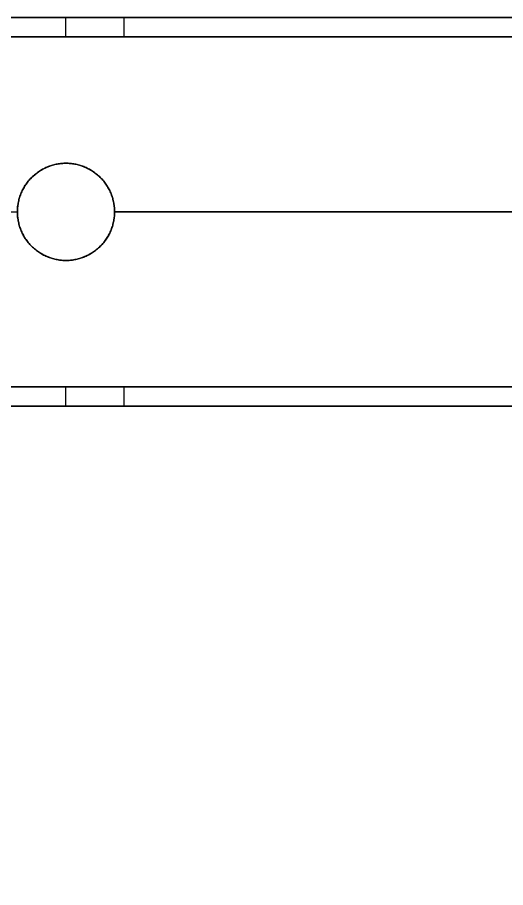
# Model space of a CAD drawing. Header units: millimetres. Extents: x -5956 to -4640, y -5088 to -3772.
# Drawn here: x -4740.6 to -4690.4, y -3861.4 to -3771.9 of the extents above; entities that cross this region are included whole.
import ezdxf

# ---------------------------------------------------------------- set-up
doc = ezdxf.new("R2010")
doc.units = ezdxf.units.MM
doc.header["$MEASUREMENT"] = 0
doc.layers.add('staal', color=5, linetype='Continuous', true_color=0x0000ff)

msp = doc.modelspace()

# ---------------------------------------------------------------- linework, layer by layer
at = {"layer": 'staal'}
for p, q in [((-4735.61, -3773.894, 1647.01), (-4735.61, -3771.894, 1647.01)), ((-4735.61, -3773.894, 1635.01), (-4735.61, -3771.894, 1635.01)), ((-4735.61, -3773.894, -398.813), (-4735.61, -3771.894, -398.813)), ((-4735.61, -3773.894, -410.813), (-4735.61, -3771.894, -410.813)), ((-4729.61, -3773.894, 1641.01), (-4729.61, -3771.894, 1641.01)), ((-4729.61, -3773.894, -404.813), (-4729.61, -3771.894, -404.813)), ((-4735.61, -3786.894, 1659.01), (-4735.61, -3786.894, 1661.01)), ((-4735.61, -3786.894, 1621.01), (-4735.61, -3786.894, 1623.01)), ((-4735.61, -3786.894, -386.813), (-4735.61, -3786.894, -384.813)), ((-4735.61, -3786.894, -424.813), (-4735.61, -3786.894, -422.813)), ((-4740.61, -3791.894, 1659.01), (-4740.61, -3791.894, 1661.01)), ((-4740.61, -3791.894, 1621.01), (-4740.61, -3791.894, 1623.01)), ((-4740.61, -3791.894, -386.813), (-4740.61, -3791.894, -384.813)), ((-4740.61, -3791.894, -424.813), (-4740.61, -3791.894, -422.813)), ((-4730.61, -3791.894, 1659.01), (-4730.61, -3791.894, 1661.01)), ((-4730.61, -3791.894, 1621.01), (-4730.61, -3791.894, 1623.01)), ((-4730.61, -3791.894, -386.813), (-4730.61, -3791.894, -384.813)), ((-4730.61, -3791.894, -424.813), (-4730.61, -3791.894, -422.813)), ((-4735.61, -3796.894, 1621.01), (-4735.61, -3796.894, 1623.01)), ((-4735.61, -3796.894, 1659.01), (-4735.61, -3796.894, 1661.01)), ((-4735.61, -3796.894, -424.813), (-4735.61, -3796.894, -422.813)), ((-4735.61, -3796.894, -386.813), (-4735.61, -3796.894, -384.813)), ((-4735.61, -3811.894, 1647.01), (-4735.61, -3809.894, 1647.01)), ((-4735.61, -3811.894, 1635.01), (-4735.61, -3809.894, 1635.01)), ((-4735.61, -3811.894, -398.813), (-4735.61, -3809.894, -398.813)), ((-4735.61, -3811.894, -410.813), (-4735.61, -3809.894, -410.813)), ((-4729.61, -3811.894, 1641.01), (-4729.61, -3809.894, 1641.01)), ((-4729.61, -3811.894, -404.813), (-4729.61, -3809.894, -404.813))]:
    msp.add_line(p, q, dxfattribs=at)
for points in [[(-4640.11, -5087.894), (-5956.11, -5087.894), (-5956.11, -3771.894), (-4640.11, -3771.894)], [(-4680.11, -5047.894), (-5916.11, -5047.894), (-5916.11, -3811.894), (-4680.11, -3811.894)]]:
    msp.add_lwpolyline(points, close=True, dxfattribs=at)
for centre in [(-4735.61, -3791.894, 1621.01), (-4735.61, -3791.894, 1660.01), (-4735.61, -3791.894, 1622.01), (-4735.61, -3791.894, -424.813), (-4735.61, -3791.894, -385.813), (-4735.61, -3791.894, -423.813)]:
    msp.add_circle(centre, 5, dxfattribs=at)
for points in [[(-4640.11, -3771.894, 1621.01), (-5298.11, -3771.894, 1621.01), (-5956.11, -3771.894, 1621.01)], [(-4640.11, -3771.894, 1661.01), (-5298.11, -3771.894, 1661.01), (-5956.11, -3771.894, 1661.01)], [(-5956.11, -3771.894, -424.813), (-5298.11, -3771.894, -424.813), (-4640.11, -3771.894, -424.813)], [(-5956.11, -3771.894, -384.813), (-5298.11, -3771.894, -384.813), (-4640.11, -3771.894, -384.813)], [(-4640.11, -3771.894, 1641.01), (-4684.86, -3771.894, 1641.01), (-4729.61, -3771.894, 1641.01)], [(-4729.61, -3771.894, -404.813), (-4684.86, -3771.894, -404.813), (-4640.11, -3771.894, -404.813)], [(-4642.11, -3773.894, 1659.01), (-5298.11, -3773.894, 1659.01), (-5954.11, -3773.894, 1659.01)], [(-4642.11, -3773.894, 1623.01), (-5298.11, -3773.894, 1623.01), (-5954.11, -3773.894, 1623.01)], [(-5954.11, -3773.894, -386.813), (-5298.11, -3773.894, -386.813), (-4642.11, -3773.894, -386.813)], [(-5954.11, -3773.894, -422.813), (-5298.11, -3773.894, -422.813), (-4642.11, -3773.894, -422.813)], [(-4642.11, -3773.894, 1641.01), (-4685.86, -3773.894, 1641.01), (-4729.61, -3773.894, 1641.01)], [(-4729.61, -3773.894, -404.813), (-4685.86, -3773.894, -404.813), (-4642.11, -3773.894, -404.813)], [(-4805.61, -3791.894, -384.813), (-4773.11, -3791.894, -384.813), (-4740.61, -3791.894, -384.813)], [(-4805.61, -3791.894, -386.813), (-4773.11, -3791.894, -386.813), (-4740.61, -3791.894, -386.813)], [(-4805.61, -3791.894, -422.813), (-4773.11, -3791.894, -422.813), (-4740.61, -3791.894, -422.813)], [(-4805.61, -3791.894, -424.813), (-4773.11, -3791.894, -424.813), (-4740.61, -3791.894, -424.813)], [(-4660.11, -3791.894, 1661.01), (-4695.36, -3791.894, 1661.01), (-4730.61, -3791.894, 1661.01)], [(-4660.11, -3791.894, 1659.01), (-4695.36, -3791.894, 1659.01), (-4730.61, -3791.894, 1659.01)], [(-4660.11, -3791.894, 1623.01), (-4695.36, -3791.894, 1623.01), (-4730.61, -3791.894, 1623.01)], [(-4660.11, -3791.894, 1621.01), (-4695.36, -3791.894, 1621.01), (-4730.61, -3791.894, 1621.01)], [(-4730.61, -3791.894, -384.813), (-4695.36, -3791.894, -384.813), (-4660.11, -3791.894, -384.813)], [(-4730.61, -3791.894, -386.813), (-4695.36, -3791.894, -386.813), (-4660.11, -3791.894, -386.813)], [(-4730.61, -3791.894, -422.813), (-4695.36, -3791.894, -422.813), (-4660.11, -3791.894, -422.813)], [(-4730.61, -3791.894, -424.813), (-4695.36, -3791.894, -424.813), (-4660.11, -3791.894, -424.813)], [(-4678.11, -3809.894, 1659.01), (-5298.11, -3809.894, 1659.01), (-5918.11, -3809.894, 1659.01)], [(-4678.11, -3809.894, 1623.01), (-5298.11, -3809.894, 1623.01), (-5918.11, -3809.894, 1623.01)], [(-5918.11, -3809.894, -386.813), (-5298.11, -3809.894, -386.813), (-4678.11, -3809.894, -386.813)], [(-5918.11, -3809.894, -422.813), (-5298.11, -3809.894, -422.813), (-4678.11, -3809.894, -422.813)], [(-4678.11, -3809.894, 1641.01), (-4703.86, -3809.894, 1641.01), (-4729.61, -3809.894, 1641.01)], [(-4729.61, -3809.894, -404.813), (-4703.86, -3809.894, -404.813), (-4678.11, -3809.894, -404.813)], [(-4680.11, -3811.894, 1621.01), (-5298.11, -3811.894, 1621.01), (-5916.11, -3811.894, 1621.01)], [(-4680.11, -3811.894, 1661.01), (-5298.11, -3811.894, 1661.01), (-5916.11, -3811.894, 1661.01)], [(-5916.11, -3811.894, -424.813), (-5298.11, -3811.894, -424.813), (-4680.11, -3811.894, -424.813)], [(-5916.11, -3811.894, -384.813), (-5298.11, -3811.894, -384.813), (-4680.11, -3811.894, -384.813)], [(-4680.11, -3811.894, 1641.01), (-4704.86, -3811.894, 1641.01), (-4729.61, -3811.894, 1641.01)], [(-4729.61, -3811.894, -404.813), (-4704.86, -3811.894, -404.813), (-4680.11, -3811.894, -404.813)]]:
    msp.add_open_spline(points, degree=2, dxfattribs=at)
for points, knots in [([(-4735.61, -3771.894, 1647.01), (-4741.61, -3771.894, 1647.01), (-4741.61, -3771.894, 1641.01), (-4741.61, -3771.894, 1635.01), (-4735.61, -3771.894, 1635.01), (-4729.61, -3771.894, 1635.01), (-4729.61, -3771.894, 1641.01), (-4729.61, -3771.894, 1647.01), (-4735.61, -3771.894, 1647.01)], [-31.415927, -31.415927, -31.415927, -23.561945, -23.561945, -15.707963, -15.707963, -7.853982, -7.853982, 0, 0, 0]), ([(-4735.61, -3771.894, -398.813), (-4729.61, -3771.894, -398.813), (-4729.61, -3771.894, -404.813), (-4729.61, -3771.894, -410.813), (-4735.61, -3771.894, -410.813), (-4741.61, -3771.894, -410.813), (-4741.61, -3771.894, -404.813), (-4741.61, -3771.894, -398.813), (-4735.61, -3771.894, -398.813)], [-31.415927, -31.415927, -31.415927, -23.561945, -23.561945, -15.707963, -15.707963, -7.853982, -7.853982, 0, 0, 0]), ([(-4735.61, -3773.894, 1647.01), (-4729.61, -3773.894, 1647.01), (-4729.61, -3773.894, 1641.01), (-4729.61, -3773.894, 1635.01), (-4735.61, -3773.894, 1635.01), (-4741.61, -3773.894, 1635.01), (-4741.61, -3773.894, 1641.01), (-4741.61, -3773.894, 1647.01), (-4735.61, -3773.894, 1647.01)], [0, 0, 0, 7.853982, 7.853982, 15.707963, 15.707963, 23.561945, 23.561945, 31.415927, 31.415927, 31.415927]), ([(-4735.61, -3773.894, -398.813), (-4741.61, -3773.894, -398.813), (-4741.61, -3773.894, -404.813), (-4741.61, -3773.894, -410.813), (-4735.61, -3773.894, -410.813), (-4729.61, -3773.894, -410.813), (-4729.61, -3773.894, -404.813), (-4729.61, -3773.894, -398.813), (-4735.61, -3773.894, -398.813)], [0, 0, 0, 7.853982, 7.853982, 15.707963, 15.707963, 23.561945, 23.561945, 31.415927, 31.415927, 31.415927]), ([(-4735.61, -3796.894, 1661.01), (-4740.61, -3796.894, 1661.01), (-4740.61, -3791.894, 1661.01), (-4740.61, -3786.894, 1661.01), (-4735.61, -3786.894, 1661.01), (-4730.61, -3786.894, 1661.01), (-4730.61, -3791.894, 1661.01), (-4730.61, -3796.894, 1661.01), (-4735.61, -3796.894, 1661.01)], [-31.415927, -31.415927, -31.415927, -23.561945, -23.561945, -15.707963, -15.707963, -7.853982, -7.853982, 0, 0, 0]), ([(-4735.61, -3796.894, 1659.01), (-4730.61, -3796.894, 1659.01), (-4730.61, -3791.894, 1659.01), (-4730.61, -3786.894, 1659.01), (-4735.61, -3786.894, 1659.01), (-4740.61, -3786.894, 1659.01), (-4740.61, -3791.894, 1659.01), (-4740.61, -3796.894, 1659.01), (-4735.61, -3796.894, 1659.01)], [0, 0, 0, 7.853982, 7.853982, 15.707963, 15.707963, 23.561945, 23.561945, 31.415927, 31.415927, 31.415927]), ([(-4735.61, -3796.894, 1623.01), (-4740.61, -3796.894, 1623.01), (-4740.61, -3791.894, 1623.01), (-4740.61, -3786.894, 1623.01), (-4735.61, -3786.894, 1623.01), (-4730.61, -3786.894, 1623.01), (-4730.61, -3791.894, 1623.01), (-4730.61, -3796.894, 1623.01), (-4735.61, -3796.894, 1623.01)], [-31.415927, -31.415927, -31.415927, -23.561945, -23.561945, -15.707963, -15.707963, -7.853982, -7.853982, 0, 0, 0]), ([(-4735.61, -3796.894, -384.813), (-4730.61, -3796.894, -384.813), (-4730.61, -3791.894, -384.813), (-4730.61, -3786.894, -384.813), (-4735.61, -3786.894, -384.813), (-4740.61, -3786.894, -384.813), (-4740.61, -3791.894, -384.813), (-4740.61, -3796.894, -384.813), (-4735.61, -3796.894, -384.813)], [-31.415927, -31.415927, -31.415927, -23.561945, -23.561945, -15.707963, -15.707963, -7.853982, -7.853982, 0, 0, 0]), ([(-4735.61, -3796.894, -386.813), (-4740.61, -3796.894, -386.813), (-4740.61, -3791.894, -386.813), (-4740.61, -3786.894, -386.813), (-4735.61, -3786.894, -386.813), (-4730.61, -3786.894, -386.813), (-4730.61, -3791.894, -386.813), (-4730.61, -3796.894, -386.813), (-4735.61, -3796.894, -386.813)], [0, 0, 0, 7.853982, 7.853982, 15.707963, 15.707963, 23.561945, 23.561945, 31.415927, 31.415927, 31.415927]), ([(-4735.61, -3796.894, -422.813), (-4730.61, -3796.894, -422.813), (-4730.61, -3791.894, -422.813), (-4730.61, -3786.894, -422.813), (-4735.61, -3786.894, -422.813), (-4740.61, -3786.894, -422.813), (-4740.61, -3791.894, -422.813), (-4740.61, -3796.894, -422.813), (-4735.61, -3796.894, -422.813)], [-31.415927, -31.415927, -31.415927, -23.561945, -23.561945, -15.707963, -15.707963, -7.853982, -7.853982, 0, 0, 0]), ([(-4735.61, -3809.894, 1647.01), (-4741.61, -3809.894, 1647.01), (-4741.61, -3809.894, 1641.01), (-4741.61, -3809.894, 1635.01), (-4735.61, -3809.894, 1635.01), (-4729.61, -3809.894, 1635.01), (-4729.61, -3809.894, 1641.01), (-4729.61, -3809.894, 1647.01), (-4735.61, -3809.894, 1647.01)], [-31.415927, -31.415927, -31.415927, -23.561945, -23.561945, -15.707963, -15.707963, -7.853982, -7.853982, 0, 0, 0]), ([(-4735.61, -3809.894, -398.813), (-4729.61, -3809.894, -398.813), (-4729.61, -3809.894, -404.813), (-4729.61, -3809.894, -410.813), (-4735.61, -3809.894, -410.813), (-4741.61, -3809.894, -410.813), (-4741.61, -3809.894, -404.813), (-4741.61, -3809.894, -398.813), (-4735.61, -3809.894, -398.813)], [-31.415927, -31.415927, -31.415927, -23.561945, -23.561945, -15.707963, -15.707963, -7.853982, -7.853982, 0, 0, 0]), ([(-4735.61, -3811.894, 1647.01), (-4729.61, -3811.894, 1647.01), (-4729.61, -3811.894, 1641.01), (-4729.61, -3811.894, 1635.01), (-4735.61, -3811.894, 1635.01), (-4741.61, -3811.894, 1635.01), (-4741.61, -3811.894, 1641.01), (-4741.61, -3811.894, 1647.01), (-4735.61, -3811.894, 1647.01)], [0, 0, 0, 7.853982, 7.853982, 15.707963, 15.707963, 23.561945, 23.561945, 31.415927, 31.415927, 31.415927]), ([(-4735.61, -3811.894, -398.813), (-4741.61, -3811.894, -398.813), (-4741.61, -3811.894, -404.813), (-4741.61, -3811.894, -410.813), (-4735.61, -3811.894, -410.813), (-4729.61, -3811.894, -410.813), (-4729.61, -3811.894, -404.813), (-4729.61, -3811.894, -398.813), (-4735.61, -3811.894, -398.813)], [0, 0, 0, 7.853982, 7.853982, 15.707963, 15.707963, 23.561945, 23.561945, 31.415927, 31.415927, 31.415927])]:
    msp.add_rational_spline(points, [1, 0.707106781187, 1, 0.707106781187, 1, 0.707106781187, 1, 0.707106781187, 1], degree=2, knots=knots, dxfattribs=at)

doc.saveas('drawing.dxf')
